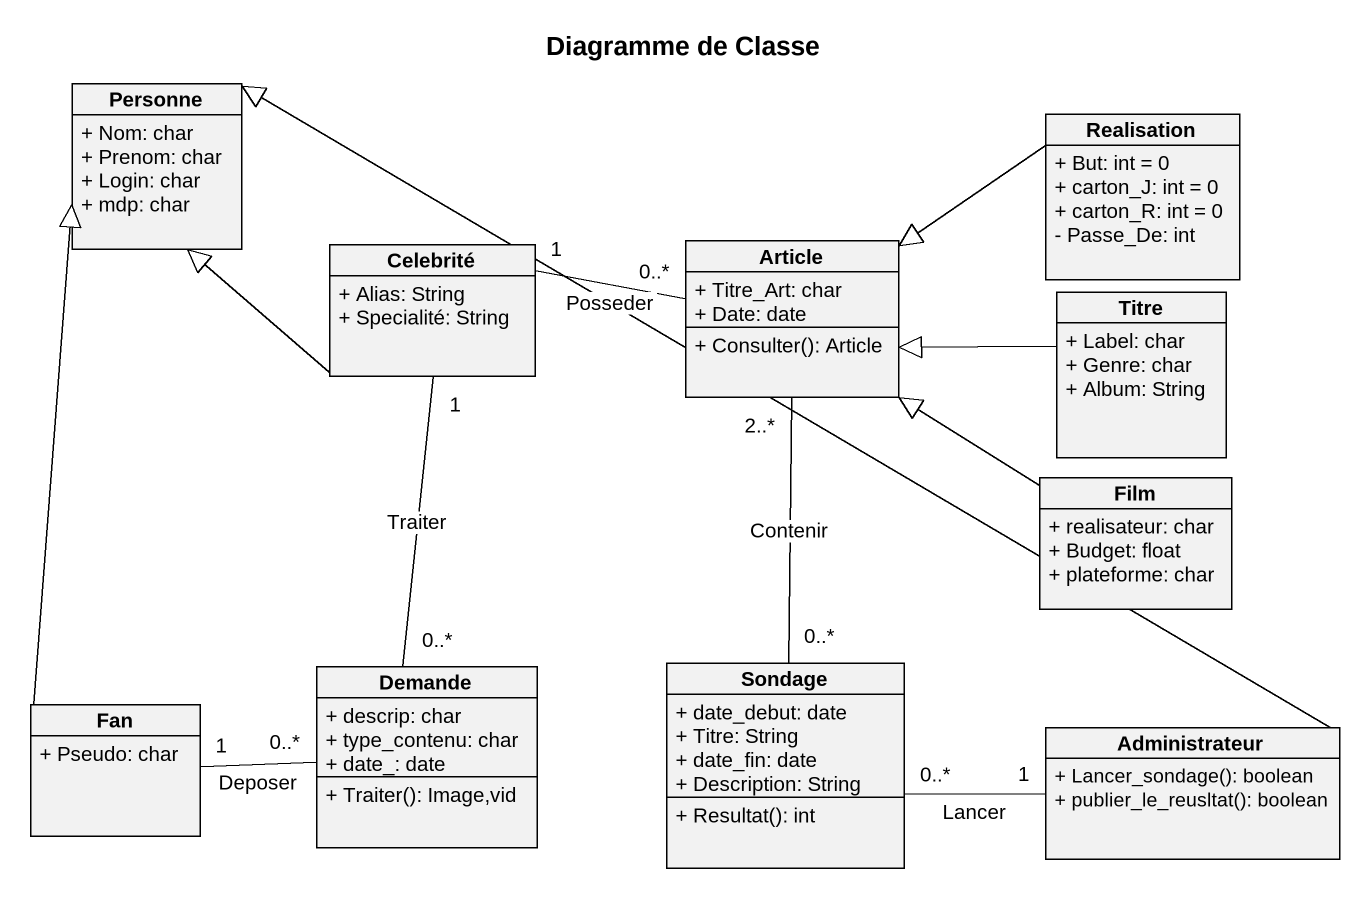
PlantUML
@startuml
title Diagramme de Classe
hide circle
hide empty members
skinparam classAttributeIconSize 0
class Personne {
  + Nom: char
  + Prenom: char
  + Login: char
  + mdp: char
}
class Realisation {
  + But: int = 0
  + carton_J: int = 0
  + carton_R: int = 0
  - Passe_De: int
}
class Celebrité {
  + Alias: String
  + Specialité: String
}
class Article {
  + Titre_Art: char
  + Date: date
  + Consulter(): Article
}
class Titre {
  + Label: char
  + Genre: char
  + Album: String
}
class Film {
  + realisateur: char
  + Budget: float
  + plateforme: char
}
class Demande {
  + descrip: char
  + type_contenu: char
  + date_: date
  + Traiter(): Image,vid
}
class Sondage {
  + date_debut: date
  + Titre: String
  + date_fin: date
  + Description: String
  + Resultat(): int
}
class Fan {
  + Pseudo: char
}
class Administrateur {
  + Lancer_sondage(): boolean
  + publier_le_reusltat(): boolean
}
Realisation -left-|> Article
Celebrité -left-|> Personne
Celebrité "1" -right- "0..*" Article : Posseder
Celebrité "1" -- "0..*" Demande : Traiter
Article "2..*" -- "0..*" Sondage : Contenir
Titre -left-|> Article
Film -up-|> Article
Fan -up-|> Personne
Fan "1" -right- "0..*" Demande : Deposer
Administrateur -up-|> Personne
Administrateur "1" -left- "0..*" Sondage : Lancer
@enduml
